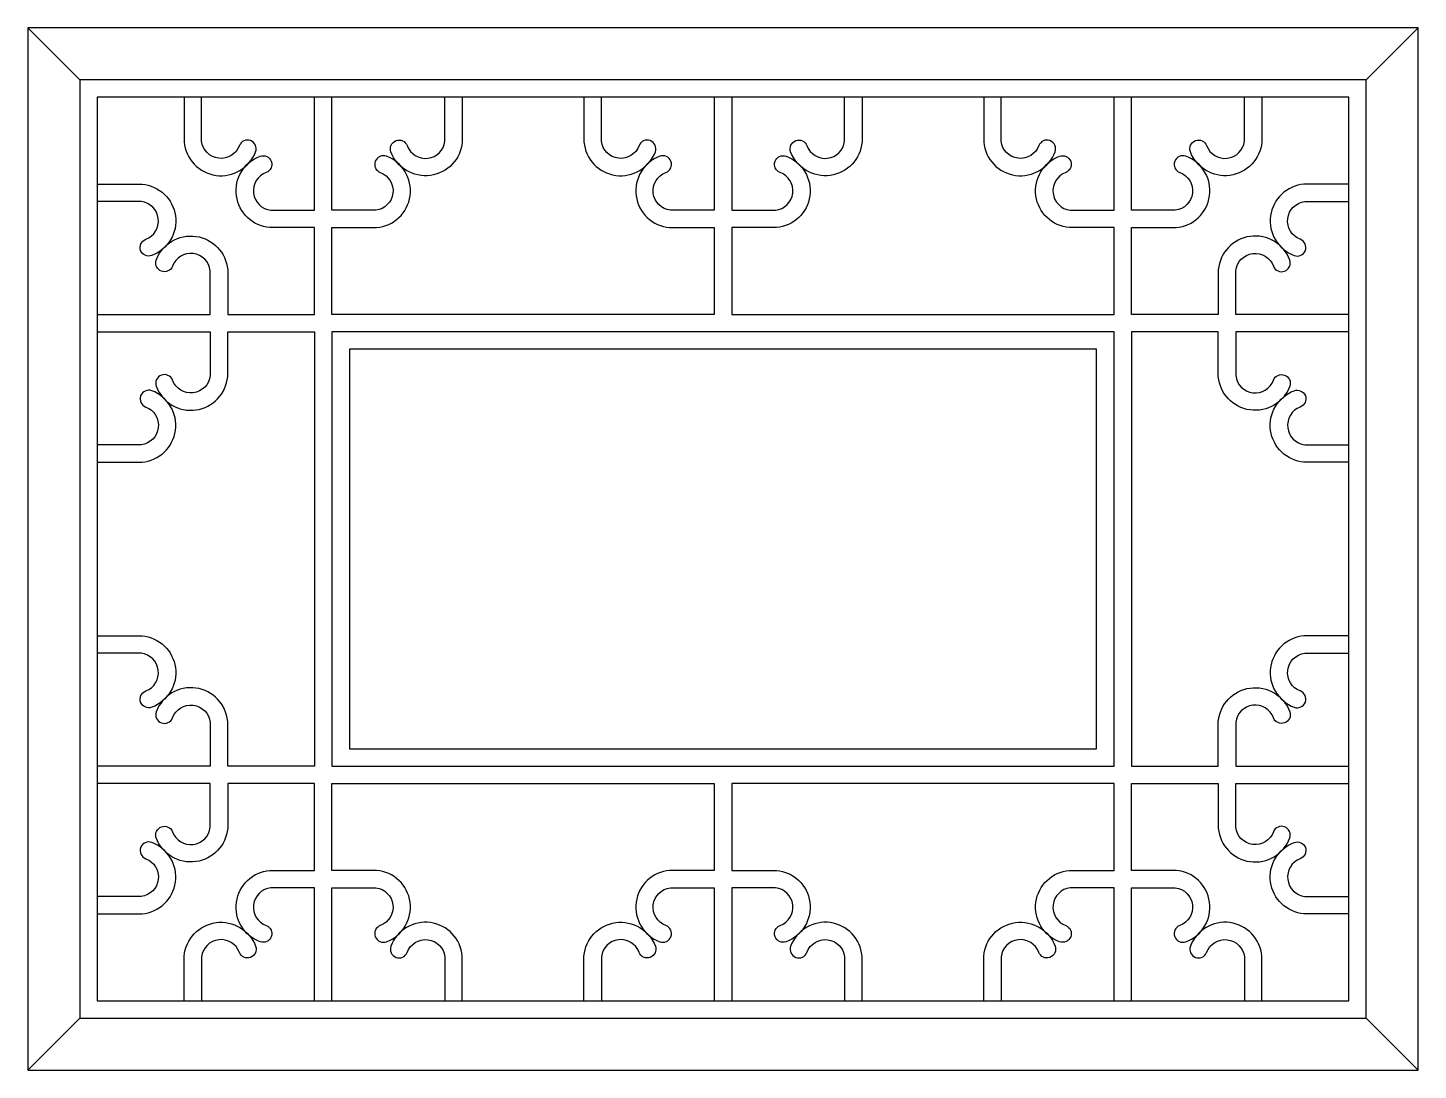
# Model space of a CAD drawing. Header units: metres. Extents: x 506 to 2106, y 4502 to 5702.
import ezdxf

# ---------------------------------------------------------------- set-up
doc = ezdxf.new("R2010")
doc.units = ezdxf.units.M
for name, color, linetype in [('3', 3, 'Continuous'), ('4', 4, 'Continuous'), ('7', 7, 'Continuous')]:
    doc.layers.add(name, color=color, linetype=linetype)

# ---------------------------------------------------------------- blocks, each defined once
blk = doc.blocks.new('窗-023')
at = {"layer": '3'}
for p, q in [((60, 1140), (0, 1200)), ((1540, 1140), (1600, 1200)), ((60, 60), (0, 0)), ((1540, 60), (1600, 0))]:
    blk.add_line(p, q, dxfattribs=at)
for points in [[(80, 870), (210, 870), (210, 920.41, 0.79), (166.54, 925.64, -0.99), (147.81, 932.65, -0.8), (230, 921.41), (230, 870), (330, 870), (330, 970), (278.59, 970, -0.8), (267.35, 1052.19, -0.99), (274.36, 1033.46, 0.79), (279.59, 990), (330, 990), (330, 1120)], [(180, 1120), (180, 1068.59, 0.8), (262.19, 1057.35, 0.99), (243.46, 1064.36, -0.79), (200, 1069.59), (200, 1120)], [(790, 1120), (790, 990), (739.59, 990, -0.79), (734.36, 1033.46, 0.99), (727.35, 1052.19, 0.8), (738.59, 970), (790, 970), (790, 870), (350, 870), (350, 970), (401.41, 970, 0.8), (412.65, 1052.19, 0.99), (405.64, 1033.46, -0.79), (400.41, 990), (350, 990), (350, 1120)], [(500, 1120), (500, 1068.59, -0.8), (417.81, 1057.35, -0.99), (436.54, 1064.36, 0.79), (480, 1069.59), (480, 1120)], [(640, 1120), (640, 1068.59, 0.8), (722.19, 1057.35, 0.99), (703.46, 1064.36, -0.79), (660, 1069.59), (660, 1120)], [(810, 1120), (810, 990), (860.41, 990, 0.79), (865.64, 1033.46, -0.99), (872.65, 1052.19, -0.8), (861.41, 970), (810, 970), (810, 870), (1250, 870), (1250, 970), (1198.59, 970, -0.8), (1187.35, 1052.19, -0.99), (1194.36, 1033.46, 0.79), (1199.59, 990), (1250, 990), (1250, 1120)], [(960, 1120), (960, 1068.59, -0.8), (877.81, 1057.35, -0.99), (896.54, 1064.36, 0.79), (940, 1069.59), (940, 1120)], [(1100, 1120), (1100, 1068.59, 0.8), (1182.19, 1057.35, 0.99), (1163.46, 1064.36, -0.79), (1120, 1069.59), (1120, 1120)], [(1520, 870), (1390, 870), (1390, 920.41, -0.79), (1433.46, 925.64, 0.99), (1452.19, 932.65, 0.8), (1370, 921.41), (1370, 870), (1270, 870), (1270, 970), (1321.41, 970, 0.8), (1332.65, 1052.19, 0.99), (1325.64, 1033.46, -0.79), (1320.41, 990), (1270, 990), (1270, 1120)], [(1420, 1120), (1420, 1068.59, -0.8), (1337.81, 1057.35, -0.99), (1356.54, 1064.36, 0.79), (1400, 1069.59), (1400, 1120)], [(80, 1020), (131.41, 1020, -0.8), (142.65, 937.81, -0.99), (135.64, 956.54, 0.79), (130.41, 1000), (80, 1000)], [(1520, 1020), (1468.59, 1020, 0.8), (1457.35, 937.81, 0.99), (1464.36, 956.54, -0.79), (1469.59, 1000), (1520, 1000)], [(80, 850), (210, 850), (210, 799.59, -0.79), (166.54, 794.36, 0.99), (147.81, 787.35, 0.8), (230, 798.59), (230, 850), (330, 850), (330, 350), (230, 350), (230, 401.41, 0.8), (147.81, 412.65, 0.99), (166.54, 405.64, -0.79), (210, 400.41), (210, 350), (80, 350)], [(1520, 850), (1390, 850), (1390, 799.59, 0.79), (1433.46, 794.36, -0.99), (1452.19, 787.35, -0.8), (1370, 798.59), (1370, 850), (1270, 850), (1270, 350), (1370, 350), (1370, 401.41, -0.8), (1452.19, 412.65, -0.99), (1433.46, 405.64, 0.79), (1390, 400.41), (1390, 350), (1520, 350)], [(80, 700), (131.41, 700, 0.8), (142.65, 782.19, 0.99), (135.64, 763.46, -0.79), (130.41, 720), (80, 720)], [(1520, 700), (1468.59, 700, -0.8), (1457.35, 782.19, -0.99), (1464.36, 763.46, 0.79), (1469.59, 720), (1520, 720)], [(80, 500), (131.41, 500, -0.8), (142.65, 417.81, -0.99), (135.64, 436.54, 0.79), (130.41, 480), (80, 480)], [(1520, 500), (1468.59, 500, 0.8), (1457.35, 417.81, 0.99), (1464.36, 436.54, -0.79), (1469.59, 480), (1520, 480)], [(330, 80), (330, 210), (279.59, 210, 0.79), (274.36, 166.54, -0.99), (267.35, 147.81, -0.8), (278.59, 230), (330, 230), (330, 330), (230, 330), (230, 278.59, -0.8), (147.81, 267.35, -0.99), (166.54, 274.36, 0.79), (210, 279.59), (210, 330), (80, 330)], [(350, 80), (350, 210), (400.41, 210, -0.79), (405.64, 166.54, 0.99), (412.65, 147.81, 0.8), (401.41, 230), (350, 230), (350, 330), (790, 330), (790, 230), (738.59, 230, 0.8), (727.35, 147.81, 0.99), (734.36, 166.54, -0.79), (739.59, 210), (790, 210), (790, 80)], [(1250, 80), (1250, 210), (1199.59, 210, 0.79), (1194.36, 166.54, -0.99), (1187.35, 147.81, -0.8), (1198.59, 230), (1250, 230), (1250, 330), (810, 330), (810, 230), (861.41, 230, -0.8), (872.65, 147.81, -0.99), (865.64, 166.54, 0.79), (860.41, 210), (810, 210), (810, 80)], [(1270, 80), (1270, 210), (1320.41, 210, -0.79), (1325.64, 166.54, 0.99), (1332.65, 147.81, 0.8), (1321.41, 230), (1270, 230), (1270, 330), (1370, 330), (1370, 278.59, 0.8), (1452.19, 267.35, 0.99), (1433.46, 274.36, -0.79), (1390, 279.59), (1390, 330), (1520, 330)], [(80, 180), (131.41, 180, 0.8), (142.65, 262.19, 0.99), (135.64, 243.46, -0.79), (130.41, 200), (80, 200)], [(1520, 180), (1468.59, 180, -0.8), (1457.35, 262.19, -0.99), (1464.36, 243.46, 0.79), (1469.59, 200), (1520, 200)], [(180, 80), (180, 131.41, -0.8), (262.19, 142.65, -0.99), (243.46, 135.64, 0.79), (200, 130.41), (200, 80)], [(500, 80), (500, 131.41, 0.8), (417.81, 142.65, 0.99), (436.54, 135.64, -0.79), (480, 130.41), (480, 80)], [(640, 80), (640, 131.41, -0.8), (722.19, 142.65, -0.99), (703.46, 135.64, 0.79), (660, 130.41), (660, 80)], [(960, 80), (960, 131.41, 0.8), (877.81, 142.65, 0.99), (896.54, 135.64, -0.79), (940, 130.41), (940, 80)], [(1100, 80), (1100, 131.41, -0.8), (1182.19, 142.65, -0.99), (1163.46, 135.64, 0.79), (1120, 130.41), (1120, 80)], [(1420, 80), (1420, 131.41, 0.8), (1337.81, 142.65, 0.99), (1356.54, 135.64, -0.79), (1400, 130.41), (1400, 80)]]:
    blk.add_lwpolyline(points, format="xyb", dxfattribs=at)
at = {"layer": '4'}
for points in [[(0, 0), (1600, 0), (1600, 1200), (0, 1200)], [(60, 60), (1540, 60), (1540, 1140), (60, 1140)], [(80, 80), (1520, 80), (1520, 1120), (80, 1120)], [(1230, 830), (370, 830), (370, 370), (1230, 370)]]:
    blk.add_lwpolyline(points, close=True, dxfattribs=at)
at = {"layer": '7'}
blk.add_lwpolyline([(1250, 850), (350, 850), (350, 350), (1250, 350)], close=True, dxfattribs=at)

msp = doc.modelspace()

# ---------------------------------------------------------------- block references
at = {"layer": '3'}
msp.add_blockref('窗-023', (505.99, 4502.28), dxfattribs=at)

doc.saveas('drawing.dxf')
